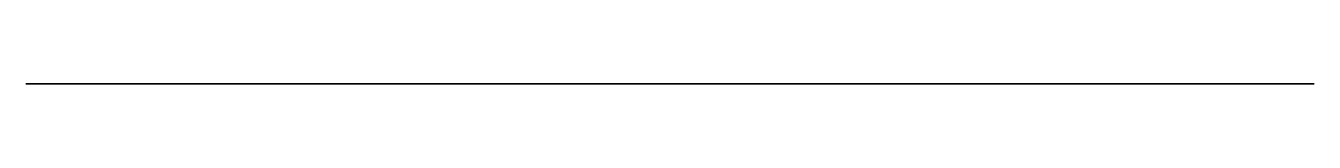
# Model space of a CAD drawing. Header units: millimetres. Extents: x 116.1 to 131.8, y 0 to 0.
import ezdxf

# ---------------------------------------------------------------- set-up
doc = ezdxf.new("R2010")
doc.units = ezdxf.units.MM
doc.layers.get('0').update_dxf_attribs({"color": 173, "true_color": 0x5858e1})

msp = doc.modelspace()

# ---------------------------------------------------------------- linework, layer by layer
at = {"color": 151, "true_color": 0x9ab9e5, "extrusion": (0, -1, -1.19209e-07)}
msp.add_lwpolyline([(128.146, -131.168), (128.116, -129.437), (128.021, -127.727), (127.93, -126.886), (127.8, -126.058), (127.621, -125.246), (127.511, -124.847), (127.387, -124.452), (127.284, -124.176), (127.158, -123.88), (126.848, -123.24), (126.086, -121.849), (125.299, -120.468), (124.961, -119.839), (124.691, -119.284), (124.558, -118.959), (124.439, -118.621), (124.333, -118.271), (124.239, -117.911), (124.087, -117.164), (123.976, -116.391), (123.899, -115.602), (123.85, -114.807), (123.811, -113.243), (123.813, -112.621), (123.809, -112.313), (123.793, -112.009), (123.778, -111.86), (123.759, -111.714), (123.732, -111.57), (123.699, -111.429), (123.658, -111.292), (123.635, -111.225), (123.609, -111.159), (123.58, -111.094), (123.55, -111.03), (123.516, -110.967), (123.48, -110.906), (123.394, -110.776), (123.3, -110.653), (123.198, -110.537), (123.088, -110.429), (123.03, -110.378), (122.971, -110.329), (122.91, -110.282), (122.847, -110.237), (122.783, -110.194), (122.717, -110.154), (122.649, -110.116), (122.581, -110.08), (122.471, -110.031), (122.358, -109.988), (122.243, -109.953), (122.125, -109.924), (122.005, -109.901), (121.884, -109.883), (121.636, -109.86), (121.384, -109.85), (121.128, -109.849), (120.615, -109.854), (116.059, -109.854), (116.059, -135.583), (117.651, -137.041), (117.651, -193.32), (116.059, -194.807), (116.059, -213.563), (131.814, -213.563), (131.814, -136.696), (131.813, -136.655), (131.81, -136.614), (131.805, -136.573), (131.798, -136.533), (131.789, -136.494), (131.778, -136.456), (131.765, -136.418), (131.751, -136.382), (131.734, -136.346), (131.716, -136.311), (131.697, -136.277), (131.676, -136.244), (131.653, -136.212), (131.629, -136.182), (131.604, -136.152), (131.577, -136.124), (131.549, -136.098), (131.52, -136.072), (131.489, -136.048), (131.457, -136.025), (131.424, -136.004), (131.391, -135.985), (131.356, -135.967), (131.32, -135.951), (131.283, -135.936), (131.245, -135.924), (131.207, -135.913), (131.168, -135.904), (131.128, -135.896), (131.088, -135.891), (131.047, -135.888), (131.005, -135.887), (129.993, -135.887), (129.993, -133.743), (129.991, -133.316), (129.984, -133.21), (129.972, -133.106), (129.963, -133.054), (129.953, -133.003), (129.941, -132.952), (129.927, -132.902), (129.904, -132.833), (129.879, -132.765), (129.822, -132.631), (129.758, -132.499), (129.689, -132.371), (129.625, -132.263), (129.555, -132.159), (129.48, -132.059), (129.401, -131.963), (129.317, -131.87), (129.228, -131.782), (129.135, -131.699), (129.037, -131.62), (128.936, -131.547), (128.83, -131.481), (128.721, -131.42), (128.609, -131.364), (128.38, -131.262)], close=True, dxfattribs=at)

doc.saveas('drawing.dxf')
